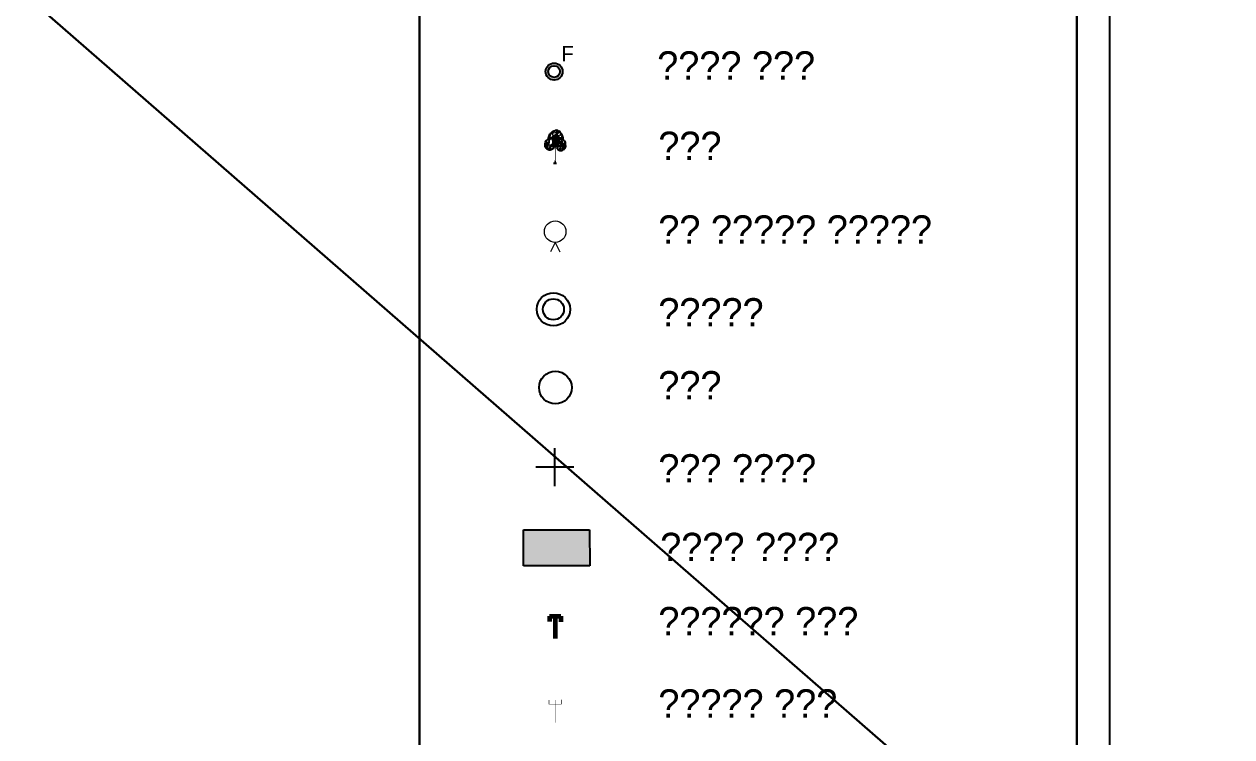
# Model space of a CAD drawing. Header units: millimetres. Extents: x -7906370 to 58235770, y -60992620 to 60.
# Drawn here: x 1547.1 to 1794.8, y -1501.5 to -1355.3 of the extents above; entities that cross this region are included whole.
import ezdxf

# ---------------------------------------------------------------- set-up
doc = ezdxf.new("R2010")
doc.units = ezdxf.units.MM
for name, color, linetype in [('Image', 7, 'Continuous'), ('Legend', 250, 'Continuous'), ('Sym_Electric_Pole', 250, 'Continuous'), ('Sym_F', 250, 'Continuous'), ('Sym_Seemachinh', 250, 'Continuous'), ('Sym_Shivchinh', 250, 'Continuous'), ('Sym_STONE', 250, 'Continuous'), ('Sym_Tree', 92, 'Continuous')]:
    doc.layers.add(name, color=color, linetype=linetype)
doc.styles.get("Standard").update_dxf_attribs({"font": 'SakalBharati.ttf'})
picture_1 = doc.add_image_def('image3.jpg', size_in_pixel=(14448, 10842))
picture_2 = doc.add_image_def('image4.jpg', size_in_pixel=(14330, 10848))

msp = doc.modelspace()

# ---------------------------------------------------------------- hatches: boundary and pattern name
at = {"layer": 'Sym_F'}
h = msp.add_hatch(color=256, dxfattribs=at)
h.paths.add_polyline_path([(1654.05, -1364.99, 1), (1657.54, -1364.99, 1)])
h.paths.add_polyline_path([(1656.99, -1364.99, -1), (1654.6, -1364.99, -1)], flags=16)
at = {"layer": 'Sym_Seemachinh'}
msp.add_hatch(color=256, dxfattribs=at).paths.add_polyline_path([(1649.51, -1459.06), (1649.52, -1466.42), (1663.1, -1466.41), (1663.09, -1459.05)])

# ---------------------------------------------------------------- linework, layer by layer
at = {"color": 5, "lineweight": 20}
for q in [(1655.04, -1402.01), (1657, -1402.01)]:
    msp.add_line((1656.02, -1400.05), q, dxfattribs=at)
at = {"color": 7, "lineweight": 60}
for p, q in [((1654.86, -1476.74), (1657.2, -1476.74)), ((1656.03, -1476.74), (1656.03, -1481.34))]:
    msp.add_line(p, q, dxfattribs=at)
for points in [[(1654.86, -1476.74), (1654.86, -1477.87)], [(1657.2, -1476.74), (1657.2, -1477.89)]]:
    msp.add_lwpolyline(points, dxfattribs=at)
at = {"color": 5, "lineweight": 20}
msp.add_ellipse((1656.02, -1397.84), major_axis=(2.21, 0), ratio=1, dxfattribs=at)
for major_axis in [(3.41, 0), (2.16, 0)]:
    msp.add_ellipse((1655.66, -1413.78), major_axis=major_axis, ratio=1)
at = {"layer": 'Legend'}
msp.add_lwpolyline([(739.34, -1117.91), (1769.73, -1117.91), (1769.73, -1823.55), (739.34, -1823.55)], close=True, dxfattribs=at)
at = {"layer": 'Legend', "lineweight": 30}
msp.add_lwpolyline([(1649.88, -1816.84), (746.05, -1816.84), (746.05, -1124.62), (1649.88, -1124.62), (1763.01, -1124.62), (1763.01, -1167.51), (1763.01, -1202.44), (1763.01, -1219.72), (1763.01, -1227.04), (1763.01, -1239.01), (1763.01, -1681.05), (1763.01, -1741.34), (1763.01, -1781.85), (1763.01, -1816.84)], close=True, dxfattribs=at)
msp.add_lwpolyline([(1628.2, -1124.62), (1628.2, -1167.51), (1628.2, -1202.44), (1628.2, -1239.01), (1628.2, -1681.05), (1628.2, -1741.34), (1628.2, -1781.85), (1628.2, -1816.84)], dxfattribs=at)
at = {"layer": 'Sym_Electric_Pole'}
for points, const_width in [([(1654.68, -1494.83), (1657.38, -1494.83)], 0.1), ([(1654.74, -1494.83), (1654.74, -1493.93)], 0.064), ([(1654.77, -1494.83), (1654.77, -1493.93)], 0.1), ([(1656.03, -1494.83), (1656.03, -1493.93)], 0.1), ([(1656.03, -1494.83), (1656.03, -1498.6)], 0.1), ([(1656.03, -1494.83), (1656.03, -1493.93)], 0.064), ([(1657.29, -1494.78), (1657.29, -1493.89)], 0.1)]:
    msp.add_lwpolyline(points, dxfattribs=dict(at, const_width=const_width))
at = {"layer": 'Sym_F'}
for major_axis in [(1.75, 0), (1.2, 0)]:
    msp.add_ellipse((1655.8, -1364.99), major_axis=major_axis, ratio=1, dxfattribs=at)
at = {"layer": 'Sym_Seemachinh'}
for p, q in [((1649.51, -1459.06), (1663.09, -1459.05)), ((1649.52, -1466.42), (1649.51, -1459.06)), ((1663.09, -1459.05), (1663.1, -1466.41)), ((1663.1, -1466.41), (1649.52, -1466.42))]:
    msp.add_line(p, q, dxfattribs=at)
at = {"layer": 'Sym_Shivchinh'}
for points in [[(1655.96, -1450.08), (1655.96, -1442.25)], [(1659.88, -1446.17), (1652.04, -1446.17)]]:
    msp.add_lwpolyline(points, dxfattribs=at)
at = {"layer": 'Sym_STONE'}
msp.add_ellipse((1656.06, -1429.85), major_axis=(3.35, 0), ratio=1, dxfattribs=at)
at = {"layer": 'Sym_Tree'}
for p, q in [((1656.26, -1377.09), (1656.03, -1377.11)), ((1655.67, -1383.78), (1656.31, -1383.79))]:
    msp.add_line(p, q, dxfattribs=at)
at = {"layer": 'Sym_Tree', "color": 82, "const_width": 0.8}
for points in [[(1656.14, -1380.14), (1656.24, -1377.56)], [(1655.06, -1379.92), (1655.4, -1380.4)], [(1655.58, -1380.03), (1655.91, -1380.51)], [(1655.71, -1380.51), (1655.81, -1377.93)], [(1655.8, -1380.53), (1655.9, -1377.95)], [(1656.47, -1380.57), (1656.57, -1377.99)], [(1657, -1379.94), (1657.34, -1380.42)], [(1657.38, -1380.14), (1656.89, -1380.47)]]:
    msp.add_lwpolyline(points, dxfattribs=at)
at = {"layer": 'Sym_Tree', "color": 34}
msp.add_lwpolyline([(1656.03, -1383.78, 0.48, 0.16, 0), (1656.03, -1383.14, 0.16, 0.16, 0), (1656.03, -1380.49, 0.16, 0.16, 0)], format="xyseb", dxfattribs=at)
at = {"layer": 'Sym_Tree', "color": 82}
msp.add_open_spline([(1655.81, -1380.6), (1655.66, -1380.76), (1655.43, -1381.01), (1655, -1381.11), (1654.61, -1381.09), (1654.28, -1380.76), (1653.82, -1380.36), (1654.03, -1379.77), (1654.03, -1379.18), (1654.71, -1378.84), (1654.73, -1378.02), (1655.25, -1377.51), (1655.65, -1377.15), (1655.93, -1377.12), (1656.03, -1377.11)], degree=3, knots=[0, 0, 0, 0, 0.357151, 0.545743, 0.741494, 0.970117, 1.319935, 1.641608, 1.935314, 2.250626, 2.755061, 3.137005, 3.457298, 3.618487, 3.618487, 3.618487, 3.618487], dxfattribs=at)
at = {"layer": 'Sym_Tree', "color": 82, "start_tangent": (1656.02985, -1383.784062), "end_tangent": (1656.02985, -1383.784062)}
msp.add_spline([(1656.26, -1380.6), (1656.69, -1381.07), (1657, -1381.19), (1657.35, -1381.2), (1657.71, -1381), (1658.15, -1380.56), (1658.17, -1379.99), (1658.11, -1379.47), (1657.76, -1379.03), (1657.54, -1378.16), (1657.18, -1377.58), (1656.76, -1377.19), (1656.26, -1377.09)], degree=3, dxfattribs=at)
at = {"layer": 'Sym_Tree', "color": 82}
for points in [[(1656.03, -1377.11), (1655.33, -1377.45), (1655.03, -1377.71), (1654.87, -1377.98)], [(1655.07, -1377.76), (1655.13, -1377.71), (1656.03, -1377.11), (1655.84, -1377.13)], [(1655.62, -1377.31), (1655.65, -1377.2), (1655.48, -1377.31), (1655.33, -1377.45)], [(1656.48, -1377.11), (1655.9, -1377.5), (1655.44, -1377.51), (1656.03, -1377.11)], [(1655.44, -1377.51), (1656.03, -1377.11), (1656.24, -1377.11), (1656.11, -1377.25)], [(1656.03, -1377.11), (1655.84, -1377.13), (1655.65, -1377.2), (1655.48, -1377.31)], [(1655.65, -1377.2), (1655.48, -1377.31), (1655.76, -1377.18), (1655.84, -1377.13)], [(1655.8, -1377.17), (1655.76, -1377.18), (1655.48, -1377.31), (1655.62, -1377.31)], [(1655.8, -1377.17), (1655.62, -1377.31), (1655.63, -1377.24), (1655.48, -1377.31)], [(1655.48, -1377.31), (1655.62, -1377.31), (1655.74, -1377.19), (1655.75, -1377.18)], [(1655.63, -1377.24), (1655.48, -1377.31), (1655.62, -1377.31), (1655.65, -1377.2)], [(1655.58, -1377.71), (1655.85, -1377.49), (1656.48, -1377.11), (1656.65, -1377.98)], [(1655.73, -1377.2), (1655.73, -1377.2), (1655.8, -1377.17), (1655.62, -1377.31)], [(1655.74, -1377.19), (1655.75, -1377.18), (1655.64, -1377.21), (1655.62, -1377.31)], [(1655.64, -1377.21), (1655.62, -1377.31), (1655.75, -1377.18), (1655.71, -1377.2)], [(1655.76, -1377.18), (1655.84, -1377.13), (1655.64, -1377.21), (1655.84, -1377.13)], [(1655.64, -1377.21), (1655.84, -1377.13), (1655.8, -1377.17), (1655.76, -1377.18)], [(1655.75, -1377.18), (1655.71, -1377.2), (1655.73, -1377.2)], [(1656.48, -1377.11), (1656.65, -1377.98), (1655.92, -1377.97), (1655.89, -1377.51)], [(1656.85, -1377.25), (1656.68, -1377.16), (1655.89, -1377.51), (1655.89, -1377.55)], [(1656.03, -1377.11), (1656.26, -1377.09), (1656.48, -1377.11), (1655.9, -1377.5)], [(1656.24, -1377.11), (1656.11, -1377.25), (1655.97, -1377.29), (1656.08, -1377.19)], [(1655.97, -1377.29), (1655.99, -1377.23), (1656.08, -1377.19), (1656.03, -1377.11)], [(1655.97, -1377.29), (1656.08, -1377.19), (1656.11, -1377.25), (1655.97, -1377.29)], [(1656.11, -1377.25), (1655.97, -1377.29), (1655.99, -1377.23), (1656.08, -1377.19)], [(1656.08, -1377.19), (1656.03, -1377.11), (1656.24, -1377.11), (1656.08, -1377.19)], [(1656.24, -1377.11), (1656.08, -1377.19), (1656.26, -1377.09), (1656.48, -1377.11)], [(1657.3, -1377.82), (1657.06, -1377.56), (1656.48, -1377.11), (1656.21, -1377.96)], [(1656.48, -1377.11), (1656.21, -1377.96), (1656.94, -1378.03), (1657.02, -1377.58)], [(1656.3, -1377.21), (1656.23, -1377.16), (1656.42, -1377.26), (1656.23, -1377.16)], [(1656.42, -1377.26), (1656.23, -1377.16), (1656.26, -1377.2), (1656.3, -1377.21)], [(1656.26, -1377.09), (1656.48, -1377.11), (1656.75, -1377.21), (1656.68, -1377.16)], [(1656.48, -1377.11), (1657.14, -1377.54), (1657.4, -1377.83), (1657.52, -1378.13)], [(1657.36, -1377.88), (1657.3, -1377.82), (1656.48, -1377.11), (1656.68, -1377.16)], [(1656.48, -1377.11), (1656.68, -1377.16), (1656.85, -1377.25), (1657.01, -1377.38)], [(1656.85, -1377.25), (1657.01, -1377.38), (1656.75, -1377.21), (1656.68, -1377.16)], [(1656.71, -1377.2), (1656.75, -1377.21), (1657.01, -1377.38), (1656.87, -1377.36)], [(1656.77, -1377.23), (1656.77, -1377.23), (1656.71, -1377.2), (1656.87, -1377.36)], [(1656.71, -1377.2), (1656.87, -1377.36), (1656.86, -1377.29), (1657.01, -1377.38)], [(1654.18, -1379.38), (1654.02, -1379.59), (1653.92, -1380.18), (1654.74, -1380.24)], [(1653.98, -1379.99), (1653.92, -1380.18), (1654.02, -1379.59), (1653.95, -1379.99)], [(1653.95, -1380.36), (1654, -1380.42), (1654.02, -1379.59), (1654.09, -1379.65)], [(1654.02, -1379.59), (1653.95, -1379.99), (1654.09, -1379.65), (1654.1, -1379.63)], [(1654.02, -1379.59), (1654.09, -1379.65), (1653.98, -1379.99)], [(1654.14, -1379.21), (1654.07, -1379.34), (1654.04, -1379.49), (1654.02, -1379.59)], [(1654.32, -1379.22), (1654.34, -1379.81), (1654.02, -1379.57), (1654.34, -1379.81)], [(1654.04, -1379.49), (1654.02, -1379.59), (1654.2, -1379.66), (1654.39, -1379.31)], [(1654.02, -1379.57), (1654.34, -1379.81), (1654.5, -1379.39), (1654.39, -1379.31)], [(1654.14, -1379.42), (1654.14, -1379.42), (1654.18, -1379.38), (1654.02, -1379.59)], [(1654.08, -1379.45), (1654.05, -1379.46), (1654.04, -1379.49), (1654.13, -1379.39)], [(1654.04, -1379.49), (1654.13, -1379.39), (1654.13, -1379.39)], [(1654.14, -1379.42), (1654.05, -1379.46), (1654.11, -1379.43), (1654.1, -1379.32)], [(1654.11, -1379.43), (1654.1, -1379.32), (1654.08, -1379.45), (1654.05, -1379.46)], [(1654.07, -1379.52), (1654.07, -1379.52), (1654.14, -1379.42), (1654.05, -1379.46)], [(1654.38, -1379.14), (1654.31, -1379.15), (1654.14, -1379.21), (1654.07, -1379.34)], [(1654.29, -1379.24), (1654.21, -1379.23), (1654.1, -1379.32), (1654.07, -1379.52)], [(1654.1, -1379.32), (1654.07, -1379.52), (1654.15, -1379.39), (1654.18, -1379.29)], [(1654.16, -1379.46), (1654.15, -1379.39), (1654.07, -1379.52)], [(1654.13, -1379.69), (1654.16, -1379.62), (1654.08, -1380.57), (1654.22, -1380.66)], [(1654.12, -1379.58), (1654.49, -1379.49), (1654.13, -1379.53), (1654.09, -1379.65)], [(1654.13, -1379.53), (1654.09, -1379.65), (1654.12, -1379.85), (1654.21, -1379.71)], [(1654.09, -1379.65), (1654.1, -1379.63), (1654.74, -1380.24), (1654.58, -1380.1)], [(1654.18, -1379.29), (1654.21, -1379.23), (1654.1, -1379.32), (1654.14, -1379.21)], [(1654.1, -1379.32), (1654.14, -1379.21), (1654.16, -1379.46), (1654.15, -1379.39)], [(1654.21, -1379.71), (1654.22, -1379.77), (1654.12, -1379.58), (1654.49, -1379.49)], [(1654.12, -1379.85), (1654.21, -1379.71), (1654.13, -1379.69), (1654.16, -1379.62)], [(1654.13, -1379.39), (1654.13, -1379.39), (1654.14, -1379.42)], [(1654.24, -1379.24), (1654.81, -1379.05), (1654.14, -1379.2), (1654.21, -1379.15)], [(1654.14, -1379.2), (1654.21, -1379.15), (1654.25, -1379.11), (1654.31, -1379.05)], [(1654.29, -1379.28), (1654.15, -1379.39), (1654.36, -1379.25), (1654.32, -1379.22)], [(1654.15, -1379.39), (1654.18, -1379.29), (1654.29, -1379.24)], [(1654.2, -1379.66), (1654.39, -1379.31), (1654.29, -1379.28), (1654.15, -1379.39)], [(1654.29, -1379.24), (1654.29, -1379.24), (1654.18, -1379.29), (1654.21, -1379.23)], [(1654.34, -1379.81), (1654.34, -1379.81), (1654.26, -1380.02), (1654.2, -1379.66)], [(1654.26, -1380.02), (1654.2, -1379.66), (1654.58, -1380.1), (1654.32, -1379.85)], [(1654.31, -1379.05), (1654.25, -1379.11), (1654.21, -1379.14), (1654.29, -1379.13)], [(1654.21, -1379.14), (1654.29, -1379.13), (1654.31, -1379.15), (1654.38, -1379.14)], [(1654.34, -1379.23), (1654.39, -1379.19), (1654.29, -1379.24), (1654.21, -1379.23)], [(1654.36, -1379.25), (1654.32, -1379.22), (1654.24, -1379.24), (1654.81, -1379.05)], [(1654.25, -1379.11), (1654.31, -1379.05), (1654.37, -1379), (1654.4, -1379.11)], [(1654.37, -1379), (1654.4, -1379.11), (1654.31, -1379.15), (1654.25, -1379.11)], [(1654.31, -1379.15), (1654.25, -1379.11), (1654.31, -1379.05), (1654.32, -1379.11)], [(1654.25, -1379.11), (1654.31, -1379.11), (1654.31, -1379.05), (1654.25, -1379.11)], [(1654.31, -1379.11), (1654.31, -1379.11), (1654.25, -1379.11), (1654.31, -1379.11)], [(1654.34, -1379.07), (1654.29, -1379.13), (1654.49, -1378.9)], [(1654.4, -1379.11), (1654.31, -1379.11), (1654.34, -1379.07), (1654.29, -1379.13)], [(1654.31, -1379.05), (1654.32, -1379.11), (1654.31, -1379.05), (1654.34, -1379.07)], [(1654.31, -1379.05), (1654.34, -1379.07), (1654.31, -1379.11)], [(1654.31, -1379.15), (1654.38, -1379.14), (1654.4, -1379.11), (1654.31, -1379.11)], [(1654.38, -1379.14), (1654.38, -1379.14), (1654.38, -1379.14), (1654.31, -1379.15)], [(1654.5, -1379.39), (1654.4, -1379.19), (1654.32, -1379.22), (1654.34, -1379.81)], [(1654.4, -1379.19), (1654.4, -1379.3), (1654.32, -1379.22), (1654.4, -1379.19)], [(1654.32, -1379.22), (1654.4, -1379.19), (1654.39, -1379.29), (1654.32, -1379.25)], [(1654.39, -1379.29), (1654.32, -1379.25), (1654.39, -1379.29), (1654.4, -1379.2)], [(1654.64, -1379.67), (1654.42, -1379.89), (1654.32, -1379.85), (1654.4, -1379.88)], [(1654.47, -1379.47), (1654.38, -1379.44), (1654.47, -1379.47), (1654.33, -1379.43)], [(1654.47, -1379.47), (1654.33, -1379.43), (1654.47, -1379.47), (1654.34, -1379.81)], [(1654.99, -1378.96), (1654.87, -1380.15), (1654.34, -1379.81), (1654.61, -1379.23)], [(1654.87, -1380.15), (1654.34, -1379.81), (1654.38, -1379.14), (1654.62, -1379.09)], [(1654.39, -1379.29), (1654.4, -1379.2), (1654.34, -1379.23), (1654.39, -1379.19)], [(1654.34, -1379.81), (1654.61, -1379.23), (1654.57, -1380.05), (1654.57, -1380.36)], [(1654.47, -1379.47), (1654.34, -1379.81), (1654.39, -1379.31), (1654.5, -1379.39)], [(1654.5, -1379.39), (1654.56, -1379.51), (1654.34, -1379.81), (1654.49, -1379.49)], [(1654.34, -1379.81), (1654.49, -1379.49), (1654.47, -1379.47), (1654.38, -1379.44)], [(1654.74, -1380.24), (1654.58, -1380.1), (1654.85, -1379.67), (1654.34, -1379.81)], [(1654.85, -1379.67), (1654.34, -1379.81), (1654.34, -1379.81)], [(1654.34, -1379.81), (1654.34, -1379.81), (1654.64, -1379.67), (1654.42, -1379.89)], [(1654.37, -1379), (1654.38, -1379.03), (1654.49, -1378.9), (1654.63, -1378.81)], [(1654.49, -1378.9), (1654.49, -1378.9), (1654.37, -1379), (1654.38, -1379.03)], [(1654.5, -1379.39), (1654.39, -1379.31), (1654.5, -1379.39), (1654.37, -1379.44)], [(1654.5, -1379.39), (1654.37, -1379.44), (1654.5, -1379.39), (1654.56, -1379.51)], [(1654.63, -1378.96), (1654.63, -1378.81), (1654.38, -1379.14)], [(1654.49, -1378.9), (1654.63, -1378.81), (1654.38, -1379.14), (1654.38, -1379.03)], [(1654.38, -1379.14), (1654.38, -1379.03), (1654.44, -1379.11), (1654.63, -1378.81)], [(1654.38, -1379.14), (1654.62, -1379.09), (1654.79, -1378.94), (1654.62, -1379.09)], [(1654.38, -1379.14), (1654.38, -1379.14), (1654.38, -1379.14)], [(1654.38, -1379.14), (1654.38, -1379.14), (1654.38, -1379.14)], [(1654.39, -1379.31), (1654.44, -1379.27), (1654.4, -1379.19), (1654.4, -1379.3)], [(1654.39, -1379.31), (1654.5, -1379.39), (1654.39, -1379.31), (1654.44, -1379.27)], [(1654.61, -1379.12), (1654.61, -1379.23), (1654.5, -1379.39), (1654.4, -1379.19)], [(1654.44, -1379.11), (1654.63, -1378.81), (1654.63, -1378.96), (1654.75, -1378.96)], [(1654.63, -1379.02), (1654.63, -1378.96), (1654.44, -1379.11), (1654.63, -1379.02)], [(1654.44, -1379.11), (1654.63, -1379.02), (1654.63, -1378.96), (1654.46, -1379.08)], [(1654.63, -1378.96), (1654.46, -1379.08), (1654.63, -1379.02), (1654.63, -1378.96)], [(1654.49, -1378.9), (1654.63, -1378.81), (1654.73, -1378.52), (1654.7, -1378.52)], [(1654.62, -1378.72), (1654.62, -1378.71), (1654.49, -1378.9), (1654.63, -1378.81)], [(1654.61, -1379.23), (1654.61, -1379.12), (1654.52, -1379.43), (1654.5, -1379.39)], [(1654.52, -1379.43), (1654.5, -1379.39), (1654.66, -1379.39), (1654.61, -1379.46)], [(1654.56, -1379.51), (1654.61, -1379.46), (1654.61, -1379.23), (1654.61, -1379.12)], [(1654.6, -1379.59), (1654.69, -1379.65), (1654.56, -1379.51), (1654.61, -1379.46)], [(1654.74, -1379.45), (1654.61, -1379.46), (1654.6, -1379.59), (1654.69, -1379.65)], [(1654.64, -1379.67), (1654.6, -1379.59), (1654.61, -1379.46), (1654.69, -1379.65)], [(1654.87, -1380.15), (1654.71, -1380.16), (1654.64, -1379.67), (1654.6, -1379.59)], [(1654.79, -1378.94), (1654.62, -1379.09), (1654.61, -1379.23), (1654.62, -1379.09)], [(1654.99, -1378.96), (1654.79, -1378.94), (1654.66, -1379.39), (1654.61, -1379.23)], [(1654.61, -1379.23), (1654.62, -1379.09), (1654.63, -1378.96)], [(1654.66, -1379.39), (1654.61, -1379.23), (1654.61, -1379.23), (1654.61, -1379.12)], [(1654.61, -1379.23), (1654.61, -1379.12), (1654.61, -1379.12), (1654.71, -1379.13)], [(1654.61, -1379.12), (1654.71, -1379.13), (1654.61, -1379.12), (1654.61, -1379.23)], [(1654.66, -1379.39), (1654.61, -1379.46), (1654.87, -1380.15), (1654.71, -1380.16)], [(1654.61, -1379.46), (1654.69, -1379.65), (1654.74, -1379.45), (1654.61, -1379.46)], [(1654.61, -1379.46), (1654.69, -1379.65), (1654.61, -1379.46), (1654.69, -1379.65)], [(1654.66, -1378.85), (1654.63, -1378.81), (1654.62, -1378.72), (1654.62, -1378.71)], [(1654.93, -1378.32), (1654.73, -1378.52), (1654.79, -1378.94), (1654.63, -1378.96)], [(1654.63, -1378.96), (1654.63, -1378.96), (1654.63, -1378.96), (1654.63, -1378.81)], [(1654.63, -1379.02), (1654.63, -1378.96), (1654.66, -1378.85), (1654.63, -1378.81)], [(1654.79, -1378.94), (1654.63, -1378.96), (1655.07, -1378.98), (1655.55, -1378.98)], [(1654.63, -1378.96), (1654.63, -1378.96), (1654.63, -1378.96)], [(1654.63, -1378.96), (1654.75, -1378.96), (1654.63, -1379.02), (1654.63, -1378.96)], [(1654.73, -1378.52), (1654.7, -1378.52), (1654.68, -1378.61), (1654.64, -1378.66)], [(1654.64, -1378.78), (1654.66, -1378.85), (1654.73, -1378.52), (1654.78, -1378.7)], [(1654.68, -1378.61), (1654.64, -1378.66), (1654.64, -1378.78), (1654.66, -1378.85)], [(1654.65, -1378.73), (1654.66, -1378.85), (1654.82, -1378.27), (1654.84, -1378.21)], [(1654.68, -1378.61), (1654.73, -1378.52), (1654.65, -1378.73), (1654.66, -1378.85)], [(1654.73, -1378.52), (1654.78, -1378.7), (1654.68, -1378.61), (1654.73, -1378.52)], [(1654.76, -1378.35), (1654.7, -1378.52), (1654.94, -1378.01), (1654.91, -1378)], [(1654.81, -1378.13), (1654.76, -1378.28), (1654.76, -1378.35), (1654.7, -1378.52)], [(1654.79, -1378.26), (1654.81, -1378.22), (1654.7, -1378.52), (1654.73, -1378.52)], [(1654.75, -1378.44), (1654.7, -1378.52), (1654.76, -1378.28), (1654.82, -1378.27)], [(1654.74, -1378.47), (1654.77, -1378.37), (1654.75, -1378.44), (1654.7, -1378.52)], [(1654.7, -1378.52), (1654.73, -1378.52), (1654.75, -1378.46), (1654.75, -1378.44)], [(1655.03, -1377.71), (1654.87, -1377.98), (1654.79, -1378.26), (1654.73, -1378.52)], [(1655.15, -1378.1), (1654.91, -1378), (1654.93, -1378.32), (1654.73, -1378.52)], [(1654.79, -1378.26), (1654.73, -1378.52), (1655.09, -1378.38), (1655.15, -1378.1)], [(1654.78, -1378.29), (1654.81, -1378.13), (1654.74, -1378.47), (1654.77, -1378.37)], [(1654.75, -1378.46), (1654.75, -1378.44), (1654.77, -1378.37), (1654.81, -1378.22)], [(1654.76, -1378.28), (1654.82, -1378.27), (1654.81, -1378.13), (1654.76, -1378.28)], [(1654.81, -1378.12), (1654.87, -1377.98), (1654.78, -1378.29), (1654.81, -1378.13)], [(1654.82, -1378.27), (1654.84, -1378.21), (1654.79, -1378.26), (1654.81, -1378.22)], [(1654.79, -1378.94), (1655.32, -1378.89), (1654.93, -1378.32), (1655.18, -1378.68)], [(1654.93, -1378.32), (1655.18, -1378.68), (1655.32, -1378.89), (1654.79, -1378.94)], [(1655.39, -1378.54), (1655.32, -1378.89), (1654.79, -1378.94), (1655.32, -1378.89)], [(1655.32, -1378.89), (1654.79, -1378.94), (1655.07, -1378.98)], [(1654.99, -1378.96), (1655.26, -1379.13), (1654.99, -1378.96), (1654.79, -1378.94)], [(1655.15, -1378.1), (1655, -1377.78), (1654.87, -1377.98), (1654.81, -1378.22)], [(1654.87, -1377.98), (1654.81, -1378.22), (1654.93, -1378.32), (1655.15, -1378.1)], [(1654.81, -1378.22), (1654.85, -1378.06), (1654.87, -1377.98), (1654.85, -1378.06)], [(1654.87, -1377.98), (1654.85, -1378.06), (1654.81, -1378.12), (1654.87, -1377.98)], [(1654.81, -1378.12), (1654.81, -1378.12), (1654.81, -1378.22), (1654.85, -1378.06)], [(1654.94, -1378.01), (1654.91, -1378), (1655.19, -1377.61), (1655.33, -1377.45)], [(1654.93, -1378.32), (1655.15, -1378.1), (1655.15, -1378.1), (1654.91, -1378)], [(1655.45, -1378.34), (1655.81, -1378.34), (1655.39, -1378.54), (1654.93, -1378.32)], [(1655.39, -1378.54), (1654.93, -1378.32), (1655.39, -1378.54), (1655.32, -1378.89)], [(1655.26, -1379.13), (1655.3, -1378.98), (1654.99, -1378.96), (1655.26, -1379.13)], [(1655.09, -1378.38), (1655.15, -1378.1), (1655.15, -1378.1), (1655, -1377.78)], [(1655.13, -1377.71), (1655.09, -1377.67), (1655.02, -1377.81), (1655.04, -1377.86)], [(1655.02, -1377.81), (1655.04, -1377.86), (1655.07, -1377.76), (1655.13, -1377.71)], [(1655.19, -1377.61), (1655.33, -1377.45), (1655.03, -1377.71), (1655.19, -1377.61)], [(1655.03, -1377.71), (1655.19, -1377.61), (1655.13, -1377.71), (1655.09, -1377.67)], [(1655.15, -1378.1), (1655.04, -1377.86), (1655.11, -1377.71), (1655.44, -1377.51)], [(1655.12, -1377.79), (1655.05, -1377.81), (1655.04, -1377.86), (1655.12, -1377.79)], [(1655.04, -1377.86), (1655.12, -1377.79), (1655.88, -1378.14), (1656.15, -1378.25)], [(1655.12, -1377.79), (1655.11, -1377.74), (1655.12, -1377.79), (1655.05, -1377.81)], [(1655.07, -1378.98), (1655.55, -1378.98), (1656.08, -1378.62), (1656.18, -1378.26)], [(1655.07, -1378.98), (1655.07, -1378.98), (1655.26, -1379.13), (1655.3, -1378.98)], [(1655.11, -1377.71), (1655.44, -1377.51), (1655.47, -1377.97), (1655.12, -1377.79)], [(1655.37, -1377.55), (1655.44, -1377.51), (1655.12, -1377.79), (1655.11, -1377.74)], [(1655.47, -1377.97), (1655.12, -1377.79), (1655.13, -1377.88), (1655.47, -1377.97)], [(1655.13, -1377.88), (1655.47, -1377.97), (1655.44, -1377.51), (1656.16, -1377.22)], [(1655.4, -1377.49), (1655.21, -1377.6), (1655.13, -1377.71), (1655.4, -1377.49)], [(1655.44, -1377.51), (1655.21, -1377.6), (1655.16, -1377.75), (1655.21, -1377.78)], [(1655.16, -1377.75), (1655.21, -1377.78), (1655.37, -1377.55), (1655.44, -1377.51)], [(1655.44, -1377.51), (1656.16, -1377.22), (1655.44, -1377.51), (1655.21, -1377.6)], [(1655.33, -1377.45), (1655.62, -1377.31), (1655.4, -1377.49), (1655.21, -1377.6)], [(1656.63, -1379.71), (1655.56, -1379.75), (1655.43, -1378.96), (1655.32, -1380.15)], [(1655.48, -1377.31), (1655.33, -1377.45), (1655.62, -1377.31), (1655.51, -1377.31)], [(1655.62, -1377.31), (1655.51, -1377.31), (1655.33, -1377.45), (1655.62, -1377.31)], [(1655.45, -1378.34), (1655.39, -1378.54), (1655.39, -1378.54), (1655.45, -1378.34)], [(1655.88, -1378.14), (1656.15, -1378.25), (1655.45, -1378.34), (1655.81, -1378.34)], [(1656.65, -1377.98), (1655.92, -1377.97), (1655.6, -1378.1), (1655.49, -1377.86)], [(1655.84, -1378.54), (1655.9, -1378.34), (1656.63, -1379.71), (1655.56, -1379.75)], [(1655.89, -1377.55), (1655.9, -1377.5), (1655.58, -1377.71), (1655.85, -1377.49)], [(1656.65, -1377.98), (1655.92, -1377.97), (1655.9, -1378.34), (1655.84, -1378.54)], [(1655.89, -1377.51), (1655.89, -1377.55), (1655.9, -1377.5)], [(1655.9, -1377.5), (1655.9, -1377.5), (1655.89, -1377.55), (1655.9, -1377.5)], [(1655.92, -1377.97), (1655.89, -1377.51), (1656.65, -1377.98), (1655.92, -1377.97)], [(1656.53, -1378.62), (1656.63, -1378.26), (1656.65, -1377.98), (1655.92, -1377.97)], [(1656.94, -1378.61), (1656.91, -1378.41), (1656, -1379.67), (1657.06, -1379.85)], [(1656, -1379.67), (1657.06, -1379.85), (1657.29, -1379.08), (1657.25, -1380.27)], [(1656.24, -1378.6), (1656.19, -1378.23), (1656.21, -1377.96), (1656.94, -1378.03)], [(1657.2, -1379.08), (1656.73, -1379.02), (1656.24, -1378.6), (1656.19, -1378.23)], [(1656.94, -1378.03), (1657.02, -1377.58), (1656.21, -1377.96), (1656.94, -1378.03)], [(1656.21, -1377.96), (1656.94, -1378.03), (1656.91, -1378.41), (1656.94, -1378.61)], [(1656.21, -1377.96), (1656.94, -1378.03), (1657.23, -1378.21), (1657.38, -1377.98)], [(1657.38, -1377.98), (1657.31, -1377.9), (1656.5, -1378.15), (1656.22, -1378.23)], [(1656.5, -1378.15), (1656.22, -1378.23), (1656.91, -1378.41), (1656.55, -1378.36)], [(1656.31, -1377.21), (1656.34, -1377.24), (1656.32, -1377.23)], [(1657.29, -1377.99), (1656.94, -1378.03), (1657.02, -1377.58), (1656.35, -1377.2)], [(1657.02, -1377.58), (1656.35, -1377.2), (1657.03, -1377.58), (1657.23, -1377.7)], [(1656.75, -1379.08), (1656.75, -1379.08), (1656.55, -1379.22), (1656.53, -1379.06)], [(1656.91, -1378.41), (1656.55, -1378.36), (1656.94, -1378.61), (1657.42, -1378.45)], [(1657.48, -1379.08), (1657.64, -1379.12), (1657.2, -1379.08), (1656.73, -1379.02)], [(1657.01, -1377.38), (1656.87, -1377.36), (1656.77, -1377.23), (1656.76, -1377.21)], [(1656.77, -1377.23), (1656.76, -1377.21), (1656.86, -1377.26), (1656.87, -1377.36)], [(1656.86, -1377.26), (1656.87, -1377.36), (1656.76, -1377.21), (1656.79, -1377.24)], [(1656.86, -1377.29), (1657.01, -1377.38), (1656.87, -1377.36), (1656.85, -1377.25)], [(1656.87, -1377.36), (1656.85, -1377.25), (1657.01, -1377.38), (1657.14, -1377.54)], [(1657.01, -1377.38), (1657.14, -1377.54), (1656.87, -1377.36), (1656.98, -1377.38)], [(1656.87, -1377.36), (1656.98, -1377.38), (1657.14, -1377.54), (1656.87, -1377.36)], [(1657.14, -1377.54), (1656.87, -1377.36), (1657.06, -1377.56), (1657.23, -1377.7)], [(1656.91, -1378.41), (1656.94, -1378.61), (1656.94, -1378.61), (1656.91, -1378.41)], [(1657.33, -1377.82), (1657.02, -1377.58), (1656.94, -1378.03), (1657.31, -1377.9)], [(1656.94, -1378.03), (1657.31, -1377.9), (1657.29, -1377.99), (1656.94, -1378.03)], [(1656.94, -1378.61), (1657.42, -1378.45), (1656.94, -1378.61), (1656.97, -1378.97)], [(1656.94, -1378.61), (1656.97, -1378.97), (1657.48, -1379.08), (1656.97, -1378.97)], [(1657.48, -1379.08), (1656.97, -1378.97), (1657.42, -1378.45), (1657.13, -1378.78)], [(1657.42, -1378.45), (1657.13, -1378.78), (1656.97, -1378.97), (1657.48, -1379.08)], [(1656.97, -1378.97), (1657.48, -1379.08), (1657.2, -1379.08)], [(1656.99, -1379.22), (1656.98, -1379.06), (1657.29, -1379.08), (1656.99, -1379.22)], [(1657.29, -1379.08), (1656.99, -1379.22), (1657.29, -1379.08), (1657.48, -1379.08)], [(1657.23, -1378.21), (1657.38, -1377.98), (1657.33, -1377.82), (1657.02, -1377.58)], [(1657.27, -1377.85), (1657.22, -1377.88), (1657.09, -1377.63), (1657.02, -1377.58)], [(1657.09, -1377.63), (1657.02, -1377.58), (1657.31, -1377.9), (1657.32, -1377.85)], [(1657.03, -1377.58), (1657.23, -1377.7), (1657.27, -1377.85), (1657.22, -1377.88)], [(1657.06, -1377.56), (1657.23, -1377.7), (1657.3, -1377.82), (1657.06, -1377.56)], [(1657.08, -1378.13), (1657.09, -1378.21), (1657.12, -1378.27), (1657.08, -1378.13)], [(1657.45, -1378.14), (1657.49, -1378.14), (1657.26, -1377.72), (1657.14, -1377.54)], [(1657.26, -1377.72), (1657.14, -1377.54), (1657.4, -1377.83), (1657.26, -1377.72)], [(1657.26, -1378.49), (1657.23, -1378.21), (1657.23, -1378.21), (1657.42, -1377.9)], [(1657.23, -1378.21), (1657.42, -1377.9), (1657.52, -1378.13), (1657.55, -1378.37)], [(1657.52, -1378.13), (1657.55, -1378.37), (1657.42, -1378.45), (1657.23, -1378.21)], [(1657.42, -1378.45), (1657.23, -1378.21), (1657.23, -1378.21), (1657.49, -1378.14)], [(1657.23, -1378.21), (1657.49, -1378.14), (1657.42, -1378.45), (1657.59, -1378.68)], [(1657.57, -1378.41), (1657.59, -1378.68), (1657.26, -1378.49), (1657.23, -1378.21)], [(1657.29, -1379.08), (1657.25, -1380.27), (1657.82, -1380), (1657.62, -1379.4)], [(1657.25, -1380.27), (1657.82, -1380), (1657.87, -1379.33), (1657.64, -1379.26)], [(1657.56, -1379.55), (1657.6, -1379.62), (1657.25, -1380.27), (1657.4, -1380.31)], [(1657.4, -1377.83), (1657.26, -1377.72), (1657.3, -1377.82), (1657.35, -1377.79)], [(1657.29, -1379.08), (1657.48, -1379.08), (1657.56, -1379.55), (1657.62, -1379.4)], [(1657.3, -1377.82), (1657.35, -1377.79), (1657.4, -1377.94), (1657.38, -1377.98)], [(1657.4, -1377.94), (1657.38, -1377.98), (1657.36, -1377.88), (1657.3, -1377.82)], [(1657.31, -1377.9), (1657.32, -1377.85), (1657.31, -1377.9), (1657.37, -1377.93)], [(1657.31, -1377.9), (1657.37, -1377.93), (1657.38, -1377.98), (1657.31, -1377.9)], [(1658.03, -1379.6), (1658.16, -1379.82), (1658.19, -1380.42), (1657.37, -1380.38)], [(1657.4, -1377.83), (1657.52, -1378.13), (1657.57, -1378.41), (1657.59, -1378.68)], [(1657.42, -1378.45), (1657.59, -1378.68), (1657.48, -1379.08), (1657.64, -1379.12)], [(1657.59, -1378.5), (1657.63, -1378.68), (1657.45, -1378.14), (1657.49, -1378.14)], [(1657.87, -1379.45), (1657.91, -1379.42), (1657.99, -1379.45), (1657.45, -1379.19)], [(1657.99, -1379.45), (1657.45, -1379.19), (1658.09, -1379.43), (1658.04, -1379.36)], [(1657.6, -1379.62), (1657.49, -1379.8), (1657.47, -1379.59), (1657.6, -1379.62)], [(1657.47, -1379.59), (1657.6, -1379.62), (1657.59, -1379.76), (1657.49, -1379.8)], [(1657.87, -1379.33), (1657.64, -1379.26), (1657.48, -1379.08), (1657.64, -1379.26)], [(1657.48, -1379.08), (1657.64, -1379.26), (1657.62, -1379.4), (1657.64, -1379.26)], [(1657.54, -1379.83), (1657.59, -1379.76), (1657.6, -1379.62), (1657.49, -1379.8)], [(1657.6, -1379.62), (1657.49, -1379.8), (1657.6, -1379.62), (1657.49, -1379.8)], [(1657.59, -1379.76), (1657.49, -1379.8), (1657.64, -1379.68), (1657.6, -1379.62)], [(1657.82, -1380), (1657.62, -1379.4), (1657.55, -1380.21), (1657.51, -1380.52)], [(1657.55, -1378.37), (1657.54, -1378.21), (1657.52, -1378.13), (1657.54, -1378.21)], [(1657.57, -1378.27), (1657.52, -1378.13), (1657.57, -1378.44), (1657.57, -1378.28)], [(1657.66, -1378.94), (1657.63, -1379.01), (1657.59, -1378.68), (1657.52, -1378.85)], [(1657.59, -1378.68), (1657.52, -1378.85), (1657.64, -1378.77), (1657.59, -1378.68)], [(1657.81, -1379.29), (1657.66, -1378.98), (1657.64, -1379.12), (1657.52, -1379.11)], [(1657.64, -1379.12), (1657.52, -1379.11), (1657.63, -1379.18), (1657.64, -1379.12)], [(1657.65, -1378.89), (1657.63, -1379.01), (1657.54, -1378.42), (1657.53, -1378.36)], [(1657.54, -1378.42), (1657.53, -1378.36), (1657.57, -1378.41), (1657.55, -1378.37)], [(1657.57, -1378.27), (1657.57, -1378.27), (1657.55, -1378.37), (1657.54, -1378.21)], [(1657.59, -1378.43), (1657.54, -1378.42), (1657.57, -1378.28), (1657.59, -1378.43)], [(1657.58, -1378.59), (1657.63, -1378.68), (1657.59, -1378.43), (1657.54, -1378.42)], [(1657.62, -1379.4), (1657.64, -1379.28), (1657.64, -1379.28), (1657.54, -1379.28)], [(1657.64, -1379.28), (1657.54, -1379.28), (1657.64, -1379.28), (1657.62, -1379.4)], [(1657.57, -1378.41), (1657.55, -1378.37), (1657.63, -1378.68), (1657.6, -1378.68)], [(1657.59, -1378.61), (1657.58, -1378.59), (1657.58, -1378.52), (1657.55, -1378.37)], [(1657.56, -1379.55), (1657.62, -1379.4), (1657.62, -1379.4), (1657.64, -1379.28)], [(1657.69, -1379.6), (1657.71, -1379.57), (1657.56, -1379.55), (1657.6, -1379.62)], [(1657.57, -1378.44), (1657.57, -1378.28), (1657.59, -1378.62), (1657.58, -1378.52)], [(1657.57, -1378.28), (1657.59, -1378.43), (1657.59, -1378.5), (1657.63, -1378.68)], [(1657.59, -1378.62), (1657.58, -1378.52), (1657.58, -1378.59), (1657.63, -1378.68)], [(1657.63, -1378.68), (1657.6, -1378.68), (1657.59, -1378.61), (1657.58, -1378.59)], [(1657.79, -1379.08), (1657.66, -1378.98), (1657.59, -1378.68), (1657.63, -1378.68)], [(1657.59, -1378.68), (1657.63, -1378.68), (1657.64, -1378.77), (1657.66, -1378.83)], [(1657.64, -1378.77), (1657.59, -1378.68), (1657.65, -1378.89), (1657.63, -1379.01)], [(1657.64, -1379.68), (1657.6, -1379.62), (1657.62, -1379.4), (1657.64, -1379.28)], [(1657.62, -1379.4), (1657.64, -1379.26), (1657.64, -1379.12)], [(1657.62, -1379.4), (1657.64, -1379.28), (1657.69, -1379.6), (1657.71, -1379.57)], [(1657.64, -1379.28), (1657.62, -1379.4), (1657.71, -1379.57), (1657.84, -1379.38)], [(1657.64, -1378.77), (1657.66, -1378.83), (1657.66, -1378.94), (1657.63, -1379.01)], [(1657.63, -1379.01), (1657.66, -1378.98), (1657.68, -1378.89), (1657.68, -1378.88)], [(1657.64, -1379.18), (1657.64, -1379.12), (1657.63, -1379.01), (1657.66, -1378.98)], [(1657.63, -1379.18), (1657.64, -1379.12), (1657.81, -1379.29), (1657.64, -1379.18)], [(1657.64, -1379.12), (1657.64, -1379.12), (1657.64, -1379.12), (1657.66, -1378.98)], [(1657.64, -1379.12), (1657.66, -1378.98), (1657.87, -1379.33)], [(1657.64, -1379.12), (1657.64, -1379.12), (1657.64, -1379.12)], [(1657.81, -1379.29), (1657.64, -1379.18), (1657.64, -1379.12), (1657.79, -1379.27)], [(1657.64, -1379.12), (1657.79, -1379.27), (1657.64, -1379.18), (1657.64, -1379.12)], [(1657.71, -1379.57), (1657.83, -1379.63), (1657.71, -1379.57), (1657.64, -1379.68)], [(1657.71, -1379.57), (1657.64, -1379.68), (1657.82, -1380), (1657.71, -1379.66)], [(1657.68, -1378.89), (1657.68, -1378.88), (1657.79, -1379.08), (1657.66, -1378.98)], [(1657.89, -1379.2), (1657.88, -1379.23), (1657.79, -1379.08), (1657.66, -1378.98)], [(1657.79, -1379.08), (1657.66, -1378.98), (1657.87, -1379.33), (1657.88, -1379.22)], [(1657.87, -1379.33), (1657.88, -1379.22), (1657.81, -1379.29), (1657.66, -1378.98)], [(1657.71, -1379.57), (1657.84, -1379.38), (1657.91, -1379.42), (1657.82, -1380)], [(1657.83, -1379.5), (1657.71, -1379.57), (1657.83, -1379.5), (1657.79, -1379.45)], [(1658.16, -1379.81), (1657.82, -1380), (1657.71, -1379.57), (1657.83, -1379.5)], [(1657.71, -1379.57), (1657.83, -1379.5), (1657.71, -1379.57), (1657.83, -1379.63)], [(1657.73, -1379.66), (1657.82, -1380), (1657.83, -1379.5), (1657.71, -1379.57)], [(1657.82, -1380), (1657.71, -1379.66), (1657.73, -1379.66), (1657.83, -1379.63)], [(1657.96, -1379.92), (1657.95, -1379.98), (1658.07, -1379.8), (1657.71, -1379.66)], [(1658.07, -1379.8), (1657.71, -1379.66), (1658.06, -1379.75), (1658.08, -1379.88)], [(1657.73, -1379.66), (1657.83, -1379.63), (1657.73, -1379.66), (1657.88, -1379.62)], [(1657.73, -1379.66), (1657.88, -1379.62), (1657.73, -1379.66), (1657.82, -1380)], [(1657.91, -1379.27), (1657.96, -1379.34), (1657.79, -1379.08)], [(1657.79, -1379.08), (1657.79, -1379.08), (1657.89, -1379.2), (1657.88, -1379.23)], [(1657.83, -1379.5), (1657.79, -1379.45), (1657.84, -1379.38), (1657.82, -1379.49)], [(1657.84, -1379.38), (1657.82, -1379.49), (1657.91, -1379.42), (1657.84, -1379.38)], [(1657.91, -1379.42), (1657.82, -1380), (1658.16, -1379.81), (1657.82, -1380)], [(1657.91, -1379.42), (1657.84, -1379.38), (1657.83, -1379.48), (1657.91, -1379.45)], [(1657.83, -1379.48), (1657.91, -1379.45), (1657.83, -1379.48), (1657.83, -1379.39)], [(1657.83, -1379.48), (1657.83, -1379.39), (1657.89, -1379.43), (1657.84, -1379.39)], [(1657.98, -1379.88), (1657.83, -1379.5), (1657.94, -1379.49), (1658.06, -1379.62)], [(1658.16, -1379.72), (1658.16, -1379.82), (1657.98, -1379.88), (1657.83, -1379.5)], [(1657.89, -1379.43), (1657.84, -1379.39), (1657.94, -1379.45), (1658.02, -1379.44)], [(1658, -1379.32), (1657.94, -1379.25), (1657.89, -1379.2), (1657.85, -1379.31)], [(1657.89, -1379.2), (1657.85, -1379.31), (1657.93, -1379.35), (1658, -1379.32)], [(1657.85, -1379.31), (1657.94, -1379.32), (1657.91, -1379.27), (1657.96, -1379.34)], [(1657.93, -1379.35), (1657.87, -1379.33), (1657.85, -1379.31), (1657.94, -1379.32)], [(1657.87, -1379.33), (1657.87, -1379.33), (1657.87, -1379.33)], [(1657.87, -1379.33), (1657.87, -1379.33), (1657.87, -1379.33)], [(1657.87, -1379.33), (1657.87, -1379.33), (1657.87, -1379.33), (1657.93, -1379.35)], [(1657.87, -1379.33), (1657.93, -1379.35), (1658.09, -1379.44), (1658.14, -1379.57)], [(1658.03, -1379.36), (1657.96, -1379.34), (1657.93, -1379.35), (1657.87, -1379.33)], [(1657.94, -1379.49), (1658.06, -1379.62), (1657.87, -1379.45), (1657.91, -1379.42)], [(1657.94, -1379.25), (1657.92, -1379.31), (1657.94, -1379.26), (1657.91, -1379.27)], [(1657.94, -1379.26), (1657.91, -1379.27), (1657.94, -1379.32)], [(1657.93, -1379.35), (1658, -1379.32), (1657.94, -1379.25), (1657.92, -1379.31)], [(1658.09, -1379.43), (1658.04, -1379.36), (1658, -1379.32), (1657.94, -1379.25)], [(1658, -1379.32), (1657.94, -1379.32), (1657.94, -1379.26), (1658, -1379.32)], [(1657.94, -1379.26), (1658, -1379.32), (1658.03, -1379.36), (1657.96, -1379.34)], [(1657.94, -1379.32), (1657.94, -1379.32), (1658, -1379.32), (1657.94, -1379.32)], [(1657.94, -1379.45), (1658.02, -1379.44), (1658.12, -1379.55), (1658.13, -1379.75)], [(1657.94, -1379.45), (1657.94, -1379.45), (1658.04, -1379.51), (1658.02, -1379.44)], [(1658.06, -1379.62), (1658.04, -1379.51), (1657.94, -1379.45)], [(1658.04, -1379.51), (1658.02, -1379.44), (1658.12, -1379.55), (1658.09, -1379.44)], [(1658.07, -1379.64), (1658.07, -1379.64), (1658.03, -1379.6), (1658.16, -1379.82)], [(1658.12, -1379.55), (1658.13, -1379.75), (1658.06, -1379.62), (1658.04, -1379.51)], [(1658.12, -1379.55), (1658.09, -1379.44), (1658.05, -1379.68), (1658.06, -1379.62)], [(1658.05, -1379.68), (1658.06, -1379.62), (1658.13, -1379.75)], [(1658.07, -1379.64), (1658.15, -1379.7), (1658.1, -1379.66), (1658.12, -1379.55)], [(1658.08, -1379.62), (1658.08, -1379.62), (1658.07, -1379.64)], [(1658.13, -1379.75), (1658.13, -1379.75), (1658.07, -1379.64), (1658.15, -1379.7)], [(1658.12, -1379.68), (1658.15, -1379.7), (1658.16, -1379.73), (1658.08, -1379.62)], [(1658.16, -1379.73), (1658.08, -1379.62), (1658.08, -1379.62)], [(1658.09, -1379.44), (1658.14, -1379.57), (1658.16, -1379.72), (1658.16, -1379.82)], [(1658.1, -1379.66), (1658.12, -1379.55), (1658.12, -1379.68), (1658.15, -1379.7)], [(1653.98, -1379.99), (1653.98, -1379.99), (1653.98, -1379.99), (1653.92, -1380.18)], [(1653.92, -1380.18), (1654.74, -1380.24), (1654.71, -1381.07), (1654.53, -1380.98)], [(1654.05, -1380.55), (1653.95, -1380.37), (1653.92, -1380.18), (1654.56, -1380.9)], [(1653.92, -1380.18), (1654.56, -1380.9), (1654.54, -1380.94), (1654.34, -1380.78)], [(1654.39, -1380.76), (1654.34, -1380.78), (1653.92, -1380.18), (1654.39, -1380.76)], [(1653.92, -1380.18), (1654.39, -1380.76), (1654.39, -1380.76), (1653.95, -1380.37)], [(1654.08, -1380.57), (1653.95, -1380.37), (1653.95, -1380.38), (1653.92, -1380.18)], [(1653.95, -1380.38), (1653.92, -1380.18), (1653.95, -1380.36), (1654, -1380.42)], [(1654.71, -1381.07), (1654.53, -1380.98), (1654.05, -1380.55), (1653.95, -1380.37)], [(1654.39, -1380.76), (1653.95, -1380.37), (1654.08, -1380.57), (1653.95, -1380.37)], [(1654.08, -1380.57), (1654.22, -1380.66), (1654.53, -1380.98), (1654.33, -1380.8)], [(1654.35, -1379.83), (1654.22, -1379.77), (1654.21, -1379.71), (1654.22, -1379.77)], [(1654.32, -1379.85), (1654.4, -1379.88), (1654.35, -1379.83), (1654.22, -1379.77)], [(1654.4, -1380.84), (1654.44, -1380.69), (1654.22, -1380.66), (1654.39, -1380.76)], [(1654.22, -1380.66), (1654.39, -1380.76), (1654.56, -1380.9), (1654.47, -1380.85)], [(1654.34, -1380.78), (1654.39, -1380.76), (1654.27, -1380.72), (1654.31, -1380.78)], [(1654.27, -1380.72), (1654.31, -1380.78), (1654.31, -1380.78), (1654.54, -1380.94)], [(1654.31, -1380.78), (1654.54, -1380.94), (1654.4, -1380.84), (1654.44, -1380.69)], [(1654.54, -1380.94), (1654.33, -1380.8), (1654.31, -1380.78), (1654.39, -1380.76)], [(1654.31, -1380.78), (1654.39, -1380.76), (1654.71, -1381.07), (1654.93, -1381.09)], [(1654.58, -1380.1), (1654.32, -1379.85), (1654.34, -1379.81), (1654.59, -1379.97)], [(1654.53, -1380.98), (1654.33, -1380.8), (1654.34, -1380.78), (1654.39, -1380.76)], [(1654.5, -1380.86), (1654.52, -1380.88), (1654.54, -1380.94), (1654.33, -1380.8)], [(1654.34, -1379.81), (1654.59, -1379.97), (1654.34, -1379.81), (1654.5, -1379.79)], [(1654.34, -1379.81), (1654.5, -1379.79), (1654.34, -1379.81)], [(1654.87, -1380.15), (1654.57, -1380.05), (1654.87, -1380.15), (1654.34, -1379.81)], [(1654.54, -1380.94), (1654.34, -1380.78), (1654.39, -1380.76), (1654.34, -1380.78)], [(1654.39, -1380.76), (1654.34, -1380.78), (1654.39, -1380.76), (1654.34, -1380.78)], [(1654.56, -1380.9), (1654.47, -1380.85), (1654.54, -1380.94), (1654.6, -1380.89)], [(1654.54, -1380.94), (1654.6, -1380.89), (1654.5, -1380.86), (1654.52, -1380.88)], [(1654.57, -1380.05), (1654.57, -1380.36), (1654.57, -1380.36), (1654.85, -1380.38)], [(1654.57, -1380.36), (1654.85, -1380.38), (1654.87, -1380.15), (1654.57, -1380.05)], [(1655.5, -1380.91), (1655.81, -1380.6), (1654.87, -1380.15), (1654.57, -1380.86)], [(1654.87, -1380.15), (1654.57, -1380.86), (1655.33, -1380.7), (1654.9, -1381.07)], [(1654.71, -1381.07), (1654.93, -1381.09), (1655.12, -1381.07), (1655.32, -1381.01)], [(1655, -1381.09), (1654.93, -1381.09), (1654.71, -1381.07), (1654.92, -1381.09)], [(1655.33, -1380.7), (1654.9, -1381.07), (1655.48, -1380.88), (1655.33, -1380.7)], [(1654.9, -1381.07), (1655, -1381.07), (1655.32, -1381.01), (1655.38, -1380.96)], [(1655.32, -1381.01), (1655.21, -1381.03), (1654.95, -1381.07), (1654.9, -1381)], [(1654.95, -1381.07), (1654.9, -1381), (1654.9, -1381.07), (1655, -1381.07)], [(1655.14, -1381.06), (1655.14, -1381.07), (1654.92, -1381.1), (1654.9, -1381.07)], [(1654.92, -1381.1), (1654.9, -1381.07), (1655.03, -1381.08), (1655.12, -1381.07)], [(1655.48, -1380.88), (1655.33, -1380.7), (1655.38, -1380.96), (1654.93, -1381.09)], [(1655.38, -1380.96), (1654.93, -1381.09), (1655.32, -1381.01), (1655.21, -1381.03)], [(1655.38, -1380.96), (1655.12, -1381.07), (1655.02, -1381.07), (1654.93, -1381.09)], [(1655.02, -1381.07), (1654.93, -1381.09), (1655.32, -1381.01), (1655.38, -1380.96)], [(1655.13, -1381.08), (1655.03, -1381.08), (1655, -1381.09), (1654.93, -1381.09)], [(1655.03, -1381.08), (1655.12, -1381.07), (1655.13, -1381.08), (1655.03, -1381.08)], [(1655.12, -1381.07), (1655.32, -1381.01), (1655.5, -1380.91), (1655.81, -1380.6)], [(1655.32, -1381.01), (1655.38, -1380.96), (1655.38, -1380.96), (1655.12, -1381.07)], [(1655.13, -1381.07), (1655.33, -1381.01), (1655.4, -1380.96), (1655.38, -1380.96)], [(1655.32, -1381.01), (1655.32, -1381.01), (1655.13, -1381.07), (1655.33, -1381.01)], [(1655.33, -1381.01), (1655.36, -1380.98), (1655.14, -1381.07), (1655.15, -1381.03)], [(1655.14, -1381.07), (1655.15, -1381.03), (1655.14, -1381.06), (1655.14, -1381.07)], [(1655.32, -1381.01), (1655.38, -1380.96), (1655.49, -1380.91), (1655.4, -1380.97)], [(1655.49, -1380.91), (1655.38, -1380.96), (1655.32, -1381.01)], [(1655.32, -1381.01), (1655.32, -1381.01), (1655.32, -1381.01)], [(1655.4, -1380.96), (1655.39, -1380.97), (1655.33, -1381.01), (1655.36, -1380.98)], [(1655.49, -1380.91), (1655.4, -1380.97), (1655.49, -1380.91), (1655.38, -1380.96)], [(1655.4, -1380.96), (1655.38, -1380.96), (1655.4, -1380.96), (1655.39, -1380.97)], [(1656.24, -1381.07), (1656.24, -1381.07), (1656.24, -1381.07)], [(1656.27, -1380.59), (1656.25, -1380.56), (1656.45, -1380.68), (1656.45, -1380.63)], [(1656.53, -1380.94), (1656.26, -1380.6), (1657.25, -1380.27), (1657.46, -1381.02)], [(1656.88, -1381.15), (1656.69, -1381.07), (1656.53, -1380.94), (1656.26, -1380.6)], [(1656.28, -1380.59), (1656.28, -1380.59), (1656.46, -1380.68), (1656.27, -1380.59)], [(1656.69, -1381.07), (1656.64, -1381.01), (1656.54, -1380.95), (1656.62, -1381.02)], [(1656.54, -1380.95), (1656.62, -1381.02), (1656.54, -1380.95), (1656.64, -1381.01)], [(1656.54, -1380.95), (1656.64, -1381.01), (1656.69, -1381.07)], [(1656.72, -1380.76), (1657.1, -1381.18), (1656.55, -1380.92), (1656.72, -1380.76)], [(1656.55, -1380.92), (1656.72, -1380.76), (1656.64, -1381.01), (1657.07, -1381.2)], [(1656.87, -1381.16), (1656.69, -1381.07), (1656.62, -1381.02), (1656.64, -1381.01)], [(1656.62, -1381.02), (1656.64, -1381.01), (1656.62, -1381.02), (1656.63, -1381.02)], [(1656.62, -1381.02), (1656.63, -1381.02), (1656.69, -1381.07), (1656.66, -1381.04)], [(1656.64, -1381.01), (1657.07, -1381.2), (1656.69, -1381.07), (1656.79, -1381.1)], [(1657.1, -1381.18), (1657.01, -1381.17), (1656.69, -1381.07), (1656.64, -1381.01)], [(1656.69, -1381.07), (1656.64, -1381.01), (1656.64, -1381.01), (1656.88, -1381.15)], [(1656.64, -1381.01), (1656.88, -1381.15), (1656.98, -1381.17), (1657.07, -1381.2)], [(1656.98, -1381.17), (1657.07, -1381.2), (1656.69, -1381.07), (1656.64, -1381.01)], [(1657.29, -1381.21), (1657.07, -1381.2), (1656.88, -1381.15), (1656.69, -1381.07)], [(1656.69, -1381.07), (1656.79, -1381.1), (1657.05, -1381.18), (1657.11, -1381.12)], [(1657.25, -1380.27), (1657.46, -1381.02), (1656.72, -1380.76), (1657.1, -1381.18)], [(1656.86, -1381.14), (1656.86, -1381.15), (1657.07, -1381.21), (1657.1, -1381.18)], [(1657.07, -1381.21), (1657.1, -1381.18), (1656.97, -1381.17), (1656.88, -1381.15)], [(1657.02, -1381.06), (1657.11, -1381.02), (1657.02, -1381.1), (1656.97, -1381.04)], [(1657.02, -1381.1), (1656.97, -1381.04), (1657.07, -1381.03), (1657.06, -1381.04)], [(1657, -1381.19), (1657.07, -1381.2), (1657.29, -1381.21), (1657.08, -1381.2)], [(1657.05, -1381.18), (1657.11, -1381.12), (1657.1, -1381.18), (1657.01, -1381.17)], [(1657.38, -1380.86), (1657.19, -1380.94), (1657.02, -1381.06), (1657.11, -1381.02)], [(1657.27, -1380.97), (1657.02, -1381.1), (1657.18, -1381.02), (1657.16, -1380.87)], [(1657.32, -1380.92), (1657.27, -1380.97), (1657.27, -1380.97), (1657.02, -1381.1)], [(1657.02, -1381.1), (1657.26, -1380.99), (1657.27, -1380.97), (1657.19, -1380.94)], [(1657.02, -1381.1), (1657.25, -1380.96), (1657.19, -1380.94), (1657.25, -1380.96)], [(1657.07, -1381.03), (1657.06, -1381.04), (1657.02, -1381.1), (1657.26, -1380.99)], [(1657.53, -1380.8), (1657.38, -1380.86), (1657.03, -1381.14), (1657.26, -1380.99)], [(1657.03, -1381.14), (1657.26, -1380.99), (1657.25, -1380.96), (1657.19, -1380.94)], [(1657.72, -1380.97), (1657.64, -1380.94), (1657.29, -1381.21), (1657.07, -1381.2)], [(1657.29, -1381.21), (1657.08, -1381.2), (1657.07, -1381.21), (1657.08, -1381.21)], [(1657.18, -1381.02), (1657.16, -1380.87), (1657.38, -1380.86), (1657.19, -1380.94)], [(1657.19, -1380.94), (1657.69, -1380.61), (1657.53, -1380.8), (1657.69, -1380.61)], [(1657.25, -1380.96), (1657.19, -1380.94), (1657.32, -1380.92), (1657.27, -1380.97)], [(1657.19, -1380.94), (1657.25, -1380.96), (1657.19, -1380.94), (1657.25, -1380.96)], [(1657.55, -1380.21), (1657.51, -1380.52), (1657.51, -1380.52), (1657.24, -1380.51)], [(1657.51, -1380.52), (1657.24, -1380.51), (1657.25, -1380.27), (1657.55, -1380.21)], [(1657.25, -1380.27), (1657.4, -1380.31), (1657.54, -1379.83), (1657.59, -1379.76)], [(1657.25, -1380.27), (1657.55, -1380.21), (1657.25, -1380.27), (1657.82, -1380)], [(1658.19, -1380.42), (1657.37, -1380.38), (1657.29, -1381.21), (1657.48, -1381.14)], [(1657.29, -1381.21), (1657.48, -1381.14), (1658.01, -1380.77), (1658.13, -1380.61)], [(1657.37, -1380.38), (1657.54, -1380.26), (1657.33, -1379.8), (1657.82, -1380)], [(1657.33, -1379.8), (1657.82, -1380), (1657.82, -1380)], [(1658.08, -1379.88), (1658.08, -1379.86), (1657.37, -1380.38), (1657.54, -1380.26)], [(1658.01, -1380.77), (1658.13, -1380.61), (1658.19, -1380.42), (1657.46, -1381.06)], [(1658.19, -1380.42), (1657.46, -1381.06), (1657.47, -1381.1), (1657.69, -1380.96)], [(1657.82, -1380), (1657.82, -1380), (1657.54, -1379.83), (1657.73, -1380.08)], [(1657.54, -1379.83), (1657.73, -1380.08), (1657.83, -1380.04), (1657.75, -1380.07)], [(1657.87, -1380.22), (1657.98, -1379.88), (1657.54, -1380.26), (1657.83, -1380.04)], [(1657.54, -1380.26), (1657.83, -1380.04), (1657.82, -1380), (1657.55, -1380.13)], [(1657.82, -1380), (1657.55, -1380.13), (1657.82, -1380), (1657.67, -1379.97)], [(1657.64, -1380.94), (1657.69, -1380.96), (1658.19, -1380.42), (1657.64, -1380.94)], [(1658.19, -1380.42), (1657.64, -1380.94), (1657.64, -1380.94), (1658.13, -1380.61)], [(1657.82, -1380), (1657.67, -1379.97), (1657.82, -1380)], [(1657.83, -1380.04), (1657.75, -1380.07), (1657.8, -1380.02), (1657.95, -1379.98)], [(1657.8, -1380.02), (1657.95, -1379.98), (1657.96, -1379.92), (1657.95, -1379.98)], [(1658.04, -1379.91), (1658.02, -1379.84), (1657.97, -1380.8), (1657.82, -1380.86)], [(1657.82, -1380), (1657.82, -1380), (1657.87, -1380.22), (1657.98, -1379.88)], [(1658.06, -1379.75), (1658.08, -1379.88), (1658.03, -1380.07), (1657.96, -1379.92)], [(1658.03, -1380.07), (1657.96, -1379.92), (1658.04, -1379.91), (1658.02, -1379.84)], [(1657.97, -1380.8), (1658.13, -1380.61), (1658.13, -1380.61), (1658.19, -1380.42)], [(1658.14, -1380.6), (1658.07, -1380.65), (1658.16, -1379.83), (1658.08, -1379.88)], [(1658.13, -1380.61), (1658.19, -1380.42), (1658.14, -1380.6), (1658.07, -1380.65)], [(1658.16, -1379.83), (1658.08, -1379.88), (1658.15, -1380.23)], [(1658.16, -1379.83), (1658.19, -1380.23), (1658.08, -1379.88), (1658.08, -1379.86)], [(1658.15, -1380.23), (1658.19, -1380.42), (1658.16, -1379.83), (1658.19, -1380.23)], [(1658.15, -1380.23), (1658.15, -1380.23), (1658.15, -1380.23), (1658.19, -1380.42)]]:
    msp.add_solid(points, dxfattribs=at)
at = {"layer": 'Sym_Tree'}
for points in [[(1655.99, -1377.23), (1656.08, -1377.19), (1655.97, -1377.29), (1655.99, -1377.23)], [(1656.75, -1377.21), (1656.68, -1377.16), (1656.85, -1377.25), (1656.76, -1377.21)], [(1656.75, -1377.21), (1656.76, -1377.21), (1656.85, -1377.25), (1656.68, -1377.16)], [(1656.85, -1377.25), (1656.76, -1377.21), (1656.75, -1377.21), (1656.72, -1377.2)], [(1656.75, -1377.21), (1656.72, -1377.2), (1656.75, -1377.21), (1656.76, -1377.21)]]:
    msp.add_solid(points, dxfattribs=at)

# ---------------------------------------------------------------- texts
at = {"layer": 'Legend', "color": 7}
for s, height, p in [('कायम दगड', 5.806, (1676.95, -1366.63)), ('झाड', 5.806, (1677.18, -1383.12)), ('एक मोटेची विहीर', 5.8062, (1677.18, -1400.3)), ('विहिर', 5.806, (1677.18, -1417.29)), ('दगड', 5.806, (1677.18, -1432.26)), ('शिव चिन्ह', 5.806, (1677.18, -1449.32)), ('टेलीफोन खांब', 5.8062, (1677.18, -1480.68)), ('विजेचा खांब', 5.8062, (1677.18, -1497.57))]:
    msp.add_text(s, height=height, dxfattribs=at).set_placement(p)
at = {"layer": 'Legend', "color": 7, "lineweight": 30}
msp.add_text('सिमा चिन्ह', height=5.806, dxfattribs=at).set_placement((1677.57, -1465.45))
at = {"layer": 'Sym_F', "linetype": 'Continuous'}
msp.add_text('F', height=3.14, dxfattribs=at).set_placement((1657.27, -1362.89, 1843.51))

# ---------------------------------------------------------------- pictures from other files: only their frames are drawn
at = {"layer": 'Image'}
image = msp.add_image(picture_2, insert=(737.37, -643.01), size_in_units=(14020504, 10612735.51), rotation=-41.087075921, dxfattribs=at)
image.dxf.v_pixel = (737.3696668, -642.9475834)
image.dxf.flags = 7
image = msp.add_image(picture_1, insert=(730.17, -1235.46), size_in_units=(20734735.63, 15558719.51), rotation=-59.414358554, dxfattribs=at)
image.dxf.v_pixel = (730.1667224, -1235.3948957)
image.dxf.flags = 7

doc.saveas('drawing.dxf')
